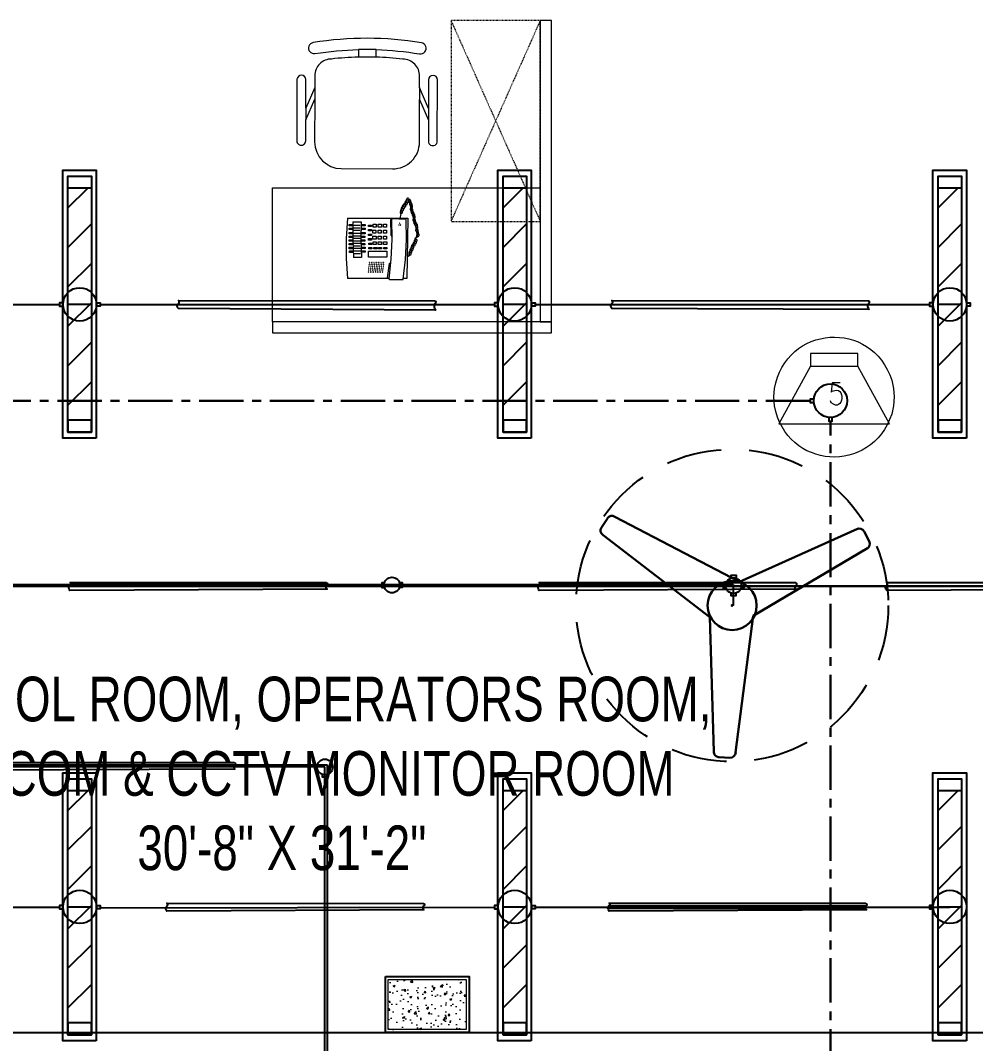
# Model space of a CAD drawing. Header units: inches. Extents: x 112 to 4169, y -2569 to 841.
# Drawn here: x 2044.2 to 2215.4, y -886.2 to -702.9 of the extents above; entities that cross this region are included whole.
import ezdxf

# ---------------------------------------------------------------- set-up
doc = ezdxf.new("R2010")
doc.units = ezdxf.units.IN
doc.header["$MEASUREMENT"] = 0
for name, pattern in [('Bathroom _ King & Twin$0$CENTER', [50.8, 31.75, -6.35, 6.35, -6.35]), ('DASHED', [0.75, 0.5, -0.25]), ('HIDDEN', [9.525, 6.35, -3.175])]:
    doc.linetypes.add(name, pattern=pattern)
for name, color, linetype in [('Cables', 7, 'Continuous'), ('Layer 1', 7, 'Continuous'), ('PVC Conduit and Circular Boxes', 7, 'Continuous')]:
    doc.layers.add(name, color=color, linetype=linetype)
for name, color, linetype, lineweight in [('COLUMN', 1, 'Continuous', 25), ('E-CF-Ceiling-Fan', 42, 'Continuous', 30), ('HACTH', 8, 'Continuous', 9), ('ID-FURN', 7, 'Continuous', 15), ('Plaster Line', 254, 'Continuous', 15), ('Text', 252, 'Continuous', 15)]:
    doc.layers.add(name, color=color, linetype=linetype, lineweight=lineweight)
doc.styles.add('Swiss721', font='swisscl.ttf')

# ---------------------------------------------------------------- blocks, each defined once
blk = doc.blocks.new('C10X15')
at = {"layer": 'HACTH'}
h = blk.add_hatch(dxfattribs=at)
h.set_pattern_fill('AR-CONC', color=256, scale=0.5, style=0)
h.set_pattern_definition([(50, (0, 0), (3.58630091, -0.31376067), [0.375, -4.125]), (355, (0, 0), (-0.69375667, 3.76096067), [0.3, -3.3]), (100.4514, (0.299, -0.026), (2.89254691, 3.44719771), [0.31870095, -3.50571056]), (46.1842, (0, 1), (5.33620524, -0.82759507), [0.5625, -6.1875]), (96.6356, (0.4447, 0.931), (4.67331353, 4.87058935), [0.47805144, -5.258565]), (351.1842, (0, 1), (4.67330973, 4.870593), [0.45, -4.95]), (21, (0.5, 0.75), (2.98453526, -2.01309445), [0.375, -4.125]), (326, (0.5, 0.75), (1.21657666, 3.62575023), [0.3, -3.3]), (71.4514, (0.7487, 0.5822), (4.20111314, 1.61265248), [0.31870095, -3.50571056]), (37.5, (0, 0), (0.060799277, 1.66446927), [0, -3.26, 0, -3.35, 0, -3.3125]), (7.5, (0, 0), (1.315347687, 1.97205856), [0, -1.91, 0, -3.185, 0, -1.2625]), (327.5, (-1.115, 0), (2.66911218, -0.112774359), [0, -1.25, 0, -3.9, 0, -5.175]), (317.5, (-1.615, 0), (2.915930847, 0.50052491), [0, -1.625, 0, -2.59, 0, -3.675])])
h.paths.add_polyline_path([(88231.5, -6817.5), (88231.5, -6808.5), (88217.5, -6808.5), (88217.5, -6817.5)])
at = {"layer": 'COLUMN'}
blk.add_lwpolyline([(88217, -6808), (88232, -6808), (88232, -6818), (88217, -6818)], close=True, dxfattribs=at)
at = {"layer": 'Plaster Line'}
blk.add_lwpolyline([(88217.5, -6808.5), (88231.5, -6808.5), (88231.5, -6817.5), (88217.5, -6817.5)], close=True, dxfattribs=at)
blk = doc.blocks.new('chair_12')
at = {"layer": 'ID-FURN', "color": 8}
for p, q in [((39.8, -84.5), (-40.2, -84.2)), ((39.9, -50.7), (-40.1, -50.4)), ((-235.6, -219.8), (-235.8, -272.6)), ((234.4, -221.1), (234.2, -274)), ((-275.9, -312.8), (-276, -365.7)), ((274.1, -314.4), (274, -367.2))]:
    blk.add_line(p, q, dxfattribs=at)
blk.add_lwpolyline([(-235.8, -272.6), (-236.3, -463.6, 0.411076), (-116.6, -583.9), (113.4, -584.6, 0.419442), (233.7, -464.9), (234.2, -274), (274, -367.2), (273.7, -460.5, 1.013898), (313.7, -460.6), (314.5, -185.6, 0.968623), (274.5, -185.5), (274.1, -314.4), (234.4, -221.1), (234.5, -168.9, 0.414335), (159.7, -93.7, 0.02236), (39.8, -84.5), (39.9, -50.7, -0.033856), (234.3, -69.8, 1.009644), (242.6, -20.5, 0.081725), (-242.7, -19.2, 1.009644), (-234.7, -68.5, -0.033856), (-40.1, -50.4), (-40.2, -84.2, 0.02236), (-160.2, -92.8, 0.416163), (-235.5, -167.6), (-235.6, -219.8), (-275.9, -312.8), (-275.5, -183.9, 0.92691), (-315.5, -183.8), (-316.3, -458.8, 1.016772), (-276.3, -458.9), (-276, -365.7)], format="xyb", close=True, dxfattribs=at)
blk = doc.blocks.new('ws 1200x1350')
at = {"layer": 'ID-FURN', "color": 8, "linetype": 'HIDDEN', "ltscale": 0.05}
for p, q in [((-7943.2, 23138.8), (-7543.2, 22238.8)), ((-7543.2, 23138.8), (-7943.2, 22238.8))]:
    blk.add_line(p, q, dxfattribs=at)
blk.add_lwpolyline([(-7943.2, 22238.8), (-7543.2, 22238.8), (-7543.2, 23138.8), (-7943.2, 23138.8)], close=True, dxfattribs=at)
at = {"layer": 'ID-FURN', "color": 8, "ltscale": 0.05}
for points in [[(-7543.2, 23138.8), (-7543.2, 21789.1), (-7493.2, 21789.1), (-7493.2, 23138.8)], [(-7543.2, 22389.1), (-7543.2, 21789.1), (-8743.2, 21789.1), (-8743.2, 22389.1)], [(-8743.2, 21789.1), (-8743.2, 21739.1), (-7493.2, 21739.1), (-7493.2, 21789.1)]]:
    blk.add_lwpolyline(points, close=True, dxfattribs=at)
at = {"layer": 'ID-FURN', "ltscale": 0.05}
blk.add_blockref('chair_12', (-8318.4, 23058.9), dxfattribs=at)
blk = doc.blocks.new('TELEPHONE')
at = {"layer": 'Layer 1', "lineweight": 9}
for points in [[(10.02, 12.9), (9.9, 12.9), (9.78, 12.84), (9.72, 12.78), (9.66, 12.72), (9.66, 12.66), (9.6, 12.6), (9.6, 12.36), (9.66, 12.24), (9.66, 12.18), (9.72, 12.12)], [(10.26, 13.32), (10.14, 13.32), (10.08, 13.26), (10.02, 13.26), (9.96, 13.2), (9.9, 13.14), (9.84, 13.08), (9.78, 12.96), (9.78, 12.84), (9.84, 12.72), (9.84, 12.66), (9.9, 12.6), (9.96, 12.54)], [(10.2, 12.78), (10.14, 12.84), (10.14, 12.9), (10.02, 12.9)], [(10.5, 13.62), (10.32, 13.62), (10.26, 13.56), (10.2, 13.5), (10.08, 13.38), (10.08, 13.02), (10.14, 12.9), (10.2, 12.84)], [(10.44, 13.08), (10.44, 13.14), (10.38, 13.2), (10.32, 13.26), (10.26, 13.26), (10.2, 13.32), (10.14, 13.32)], [(10.2, 12.84), (10.38, 12.84), (10.44, 12.9), (10.44, 12.96)], [(10.74, 14.04), (10.68, 14.04), (10.56, 13.98), (10.5, 13.98), (10.32, 13.8), (10.32, 13.5), (10.38, 13.38), (10.38, 13.32), (10.44, 13.26)], [(10.44, 13.26), (10.68, 13.26), (10.68, 13.38), (10.74, 13.38)], [(10.44, 12.96), (10.44, 13.08)], [(10.92, 14.4), (10.74, 14.4), (10.62, 14.34), (10.62, 14.28), (10.56, 14.22), (10.5, 14.1), (10.5, 13.86), (10.56, 13.8), (10.62, 13.74), (10.68, 13.68)], [(10.68, 13.5), (10.68, 13.56), (10.62, 13.62), (10.5, 13.62)], [(10.92, 13.92), (10.86, 13.98), (10.8, 14.04), (10.68, 14.04)], [(10.68, 13.68), (10.74, 13.68), (10.74, 13.62), (10.8, 13.62), (10.8, 13.68), (10.86, 13.68), (10.92, 13.74), (10.92, 13.8)], [(10.74, 13.38), (10.74, 13.44), (10.68, 13.5)], [(10.8, 14.1), (10.8, 14.04), (10.98, 14.04), (10.98, 14.1), (11.04, 14.1), (11.04, 14.34)], [(11.1, 13.5), (11.16, 13.5), (11.28, 13.62), (11.28, 13.68), (11.34, 13.68), (11.34, 13.98), (11.28, 13.98), (11.28, 14.04), (11.22, 14.1), (11.16, 14.1), (11.1, 14.16), (10.92, 14.16), (10.86, 14.1), (10.8, 14.1)], [(10.92, 13.8), (10.92, 13.92)], [(11.1, 13.8), (11.04, 13.8), (11.04, 13.74), (10.98, 13.68), (10.98, 13.62), (11.04, 13.56)], [(11.04, 13.56), (11.04, 13.5), (11.1, 13.5)], [(11.16, 13.2), (11.28, 13.2), (11.34, 13.26), (11.46, 13.38), (11.46, 13.56), (11.4, 13.62), (11.4, 13.68), (11.34, 13.74), (11.28, 13.74), (11.28, 13.8), (11.1, 13.8)], [(11.22, 13.5), (11.16, 13.5), (11.1, 13.44)], [(11.1, 13.44), (11.1, 13.26)], [(11.1, 13.26), (11.1, 13.2), (11.16, 13.2)], [(11.22, 12.96), (11.22, 12.9), (11.4, 12.9), (11.46, 12.96), (11.52, 13.02), (11.52, 13.08), (11.58, 13.14), (11.58, 13.32), (11.52, 13.38), (11.52, 13.44), (11.46, 13.44), (11.4, 13.5), (11.16, 13.5)], [(11.34, 13.2), (11.28, 13.2), (11.28, 13.14), (11.22, 13.14), (11.22, 12.96)], [(11.4, 12.84), (11.28, 12.84), (11.28, 12.78)], [(11.28, 12.24), (11.34, 12.24), (11.4, 12.3), (11.46, 12.3), (11.52, 12.36), (11.52, 12.42), (11.58, 12.48), (11.58, 12.66), (11.52, 12.72), (11.52, 12.78), (11.46, 12.84), (11.4, 12.84)], [(11.34, 12.6), (11.46, 12.6), (11.52, 12.66), (11.58, 12.72), (11.64, 12.78), (11.64, 13.02), (11.58, 13.08), (11.52, 13.14), (11.46, 13.2), (11.34, 13.2)], [(9.66, 12.06), (9.54, 12.06), (9.42, 11.94), (9.42, 11.7), (9.48, 11.7), (9.48, 11.64), (9.6, 11.64)], [(9.42, 10.68), (9.6, 11.64)], [(9.9, 12.48), (9.72, 12.48), (9.48, 12.24), (9.48, 11.88), (9.6, 11.76)], [(9.6, 11.76), (9.66, 11.7), (9.78, 11.7), (9.78, 11.76), (9.84, 11.76), (9.84, 11.82)], [(9.84, 12), (9.78, 12.06), (9.66, 12.06)], [(9.72, 12.12), (9.96, 12.12), (9.96, 12.18), (10.02, 12.24)], [(9.96, 12.36), (9.96, 12.48), (9.78, 12.48)], [(9.84, 11.82), (9.84, 12)], [(10.02, 12.24), (10.02, 12.3), (9.96, 12.36)], [(11.34, 12.6), (11.28, 12.54), (11.22, 12.48), (11.22, 12.3)], [(11.22, 12.3), (11.28, 12.3), (11.28, 12.24)], [(11.28, 12.78), (11.28, 12.66), (11.34, 12.6)], [(11.4, 11.94), (11.46, 11.94), (11.52, 12), (11.58, 12), (11.64, 12.06), (11.64, 12.12), (11.7, 12.18), (11.7, 12.42), (11.64, 12.42), (11.64, 12.48), (11.58, 12.54), (11.52, 12.54), (11.46, 12.6), (11.34, 12.6)], [(11.4, 12.24), (11.34, 12.18), (11.34, 12.06), (11.4, 12)], [(11.46, 11.64), (11.52, 11.64), (11.58, 11.7), (11.64, 11.7), (11.7, 11.76), (11.7, 11.82), (11.76, 11.88), (11.76, 12.06), (11.7, 12.12), (11.7, 12.18), (11.64, 12.24), (11.58, 12.24), (11.52, 12.3), (11.46, 12.3), (11.4, 12.24)], [(11.4, 12), (11.4, 11.94)], [(11.46, 11.94), (11.4, 11.88), (11.4, 11.7)], [(11.4, 11.7), (11.46, 11.7), (11.46, 11.64)], [(11.52, 12), (11.46, 11.94)], [(11.64, 11.28), (11.76, 11.28), (11.82, 11.34), (11.88, 11.4), (11.88, 11.46), (11.94, 11.52), (11.94, 11.7), (11.88, 11.76), (11.88, 11.82), (11.82, 11.82), (11.76, 11.88), (11.52, 11.88)], [(11.64, 11.58), (11.58, 11.52)], [(11.58, 11.52), (11.58, 11.34)], [(11.58, 11.34), (11.58, 11.28), (11.64, 11.28)], [(11.7, 11.7), (11.7, 11.64), (11.64, 11.64)], [(11.76, 10.98), (11.82, 10.98), (11.88, 11.04), (11.94, 11.04), (12, 11.1), (12, 11.16), (12.06, 11.22), (12.06, 11.4), (12, 11.46), (12, 11.52), (11.94, 11.52), (11.88, 11.58), (11.82, 11.58), (11.76, 11.64), (11.7, 11.64), (11.64, 11.58), (11.7, 11.58)], [(11.76, 11.28), (11.7, 11.22), (11.7, 11.04)], [(11.7, 11.04), (11.76, 10.98)], [(11.82, 11.34), (11.82, 11.28), (11.76, 11.28)], [(11.82, 10.68), (11.94, 10.68), (12.06, 10.8), (12.12, 10.86), (12.12, 11.1), (12.06, 11.16), (12, 11.22), (12, 11.28), (11.88, 11.28), (11.82, 11.34)], [(0, 10.8), (-0.24, 7.2), (-0.24, 3.6), (0, 0)], [(0, 10.8), (10.8, 10.8)], [(0.84, 9.42), (0.3, 9.42), (0.3, 9.66), (0.84, 9.66)], [(0.84, 9.66), (0.84, 9.42)], [(0.96, 10.14), (2.46, 10.14)], [(0.96, 10.14), (0.96, 6.96), (1.08, 3.78)], [(2.28, 9.48), (1.08, 9.48)], [(2.46, 10.14), (2.4, 6.96), (2.52, 3.78)], [(3.12, 9.42), (2.58, 9.42), (2.58, 9.66), (3.12, 9.66)], [(3.12, 9.66), (3.12, 9.42)], [(4.26, 9.3), (3.72, 9.3), (3.72, 9.54), (4.26, 9.54)], [(4.26, 9.54), (4.26, 9.3)], [(4.56, 9.72), (5.1, 9.72)], [(4.56, 9.18), (4.56, 9.72)], [(5.1, 9.18), (4.56, 9.18)], [(5.1, 9.72), (5.1, 9.18)], [(6.06, 9.18), (5.46, 9.18), (5.46, 9.72), (6.06, 9.72)], [(6.06, 9.72), (6.06, 9.18)], [(6.96, 9.18), (6.42, 9.18), (6.42, 9.72), (6.96, 9.72)], [(6.96, 9.72), (6.96, 9.18)], [(7.44, -0.06), (7.8, 3.48), (7.98, 7.02), (7.92, 10.62)], [(7.68, 10.5), (7.92, 10.68)], [(7.68, 10.5), (7.74, 7.8), (7.98, 7.5)], [(7.98, 10.68), (7.92, 10.68), (7.92, 10.62)], [(10.44, 10.56), (7.98, 10.68)], [(9.24, 9.6), (9.18, 9.6), (9.18, 9.54), (9.24, 9.54), (9.24, 9.6)], [(9.18, 9.6), (9.18, 9.6)], [(9.3, 9.9), (9.36, 9.84), (9.36, 9.9), (9.3, 9.9)], [(9.54, 9.6), (9.48, 9.6), (9.48, 9.54), (9.54, 9.54), (9.54, 9.6)], [(9.48, 9.6), (9.48, 9.6)], [(9.96, -0.12), (10.38, 3.42), (10.56, 6.96), (10.5, 10.5)], [(10.5, 10.5), (10.5, 10.56), (10.44, 10.56)], [(10.8, 10.8), (10.62, 0)], [(11.76, 10.62), (11.7, 10.56), (11.7, 10.38)], [(11.7, 10.38), (11.76, 10.38), (11.76, 10.32)], [(11.88, 10.92), (11.76, 10.92), (11.76, 10.86)], [(11.76, 10.32), (11.82, 10.32), (11.88, 10.38), (11.94, 10.38), (12, 10.44), (12, 10.5), (12.06, 10.56), (12.06, 10.74), (12, 10.8), (12, 10.86), (11.94, 10.92), (11.88, 10.92)], [(11.76, 10.86), (11.76, 10.74)], [(11.76, 10.74), (11.82, 10.68)], [(11.82, 10.68), (11.76, 10.62)], [(11.88, 10.08), (11.88, 10.02), (11.94, 10.02), (12, 10.08), (12.06, 10.08), (12.12, 10.14), (12.12, 10.2), (12.18, 10.26), (12.18, 10.5), (12.12, 10.5), (12.12, 10.56), (12.06, 10.62), (12, 10.62), (11.94, 10.68), (11.82, 10.68)], [(11.94, 10.38), (11.88, 10.38), (11.88, 10.32), (11.82, 10.26), (11.82, 10.14), (11.88, 10.08)], [(11.94, 10.02), (11.88, 9.96), (11.88, 9.84), (11.94, 9.78), (11.94, 9.72)], [(11.94, 9.72), (12, 9.72), (12.06, 9.78), (12.12, 9.78), (12.18, 9.84), (12.18, 9.9), (12.24, 9.96), (12.24, 10.2), (12.18, 10.2), (12.18, 10.26), (12.12, 10.32), (12.06, 10.32), (12, 10.38), (11.94, 10.38)], [(12, 10.08), (11.94, 10.02)], [(12.12, 9.42), (12.18, 9.42), (12.24, 9.48), (12.3, 9.48), (12.36, 9.54), (12.42, 9.6), (12.42, 9.84), (12.36, 9.9), (12.36, 9.96), (12.3, 9.96), (12.24, 10.02), (12.18, 10.02), (12.12, 10.08), (12.06, 10.08), (12, 10.02)], [(12.12, 9.72), (12.06, 9.66), (12.06, 9.48)], [(12.06, 9.48), (12.12, 9.48), (12.12, 9.42)], [(12.18, 9.78), (12.12, 9.72)], [(12.3, 9.48), (12.3, 9.42), (12.24, 9.42), (12.24, 9.36), (12.18, 9.3), (12.18, 9.24), (12.24, 9.18)], [(12.36, 8.82), (12.42, 8.82), (12.42, 8.88), (12.48, 8.88), (12.6, 9), (12.6, 9.24), (12.54, 9.3), (12.54, 9.36), (12.48, 9.42), (12.42, 9.42), (12.36, 9.48), (12.3, 9.48)], [(0.84, 8.76), (0.3, 8.76), (0.3, 9), (0.84, 9)], [(0.84, 8.04), (0.3, 8.04), (0.3, 8.28), (0.84, 8.28)], [(0.84, 7.38), (0.3, 7.38), (0.3, 7.62), (0.84, 7.62)], [(0.84, 9), (0.84, 8.76)], [(0.84, 8.28), (0.84, 8.04)], [(0.84, 7.62), (0.84, 7.38)], [(2.28, 9), (1.08, 9)], [(2.28, 8.58), (1.08, 8.58)], [(2.28, 8.1), (1.08, 8.1)], [(2.28, 7.62), (1.08, 7.62)], [(3.06, 7.38), (2.52, 7.38), (2.52, 7.62), (3.06, 7.62)], [(3.12, 8.76), (2.58, 8.76), (2.58, 9), (3.12, 9)], [(3.12, 8.04), (2.58, 8.04), (2.58, 8.28), (3.12, 8.28)], [(3.06, 7.62), (3.06, 7.38)], [(3.12, 9), (3.12, 8.76)], [(3.12, 8.28), (3.12, 8.04)], [(4.26, 8.52), (3.72, 8.52), (3.72, 8.76), (4.26, 8.76)], [(4.26, 7.74), (3.72, 7.74), (3.72, 7.98), (4.26, 7.98)], [(4.26, 8.76), (4.26, 8.52)], [(4.26, 7.98), (4.26, 7.74)], [(4.5, 8.64), (5.04, 8.64)], [(4.5, 8.16), (4.5, 8.64)], [(5.04, 8.16), (4.5, 8.16)], [(4.5, 7.62), (5.1, 7.62)], [(4.5, 7.08), (4.5, 7.62)], [(5.04, 8.64), (5.04, 8.16)], [(5.1, 7.62), (5.1, 7.08)], [(6, 8.16), (5.46, 8.16), (5.46, 8.64), (6, 8.64)], [(6, 7.08), (5.46, 7.08), (5.46, 7.62), (6, 7.62)], [(6, 8.64), (6, 8.16)], [(6, 7.62), (6, 7.08)], [(6.96, 8.16), (6.42, 8.16), (6.42, 8.64), (6.96, 8.64)], [(6.96, 7.08), (6.42, 7.08), (6.42, 7.62), (6.96, 7.62)], [(6.96, 8.64), (6.96, 8.16)], [(6.96, 7.62), (6.96, 7.08)], [(12.36, 7.44), (12.3, 7.44), (12.12, 7.26), (12.12, 7.2), (12.06, 7.14), (12.06, 6.9), (12.12, 6.84), (12.18, 6.78), (12.24, 6.72)], [(12.3, 8.82), (12.24, 8.76), (12.24, 8.7), (12.18, 8.64), (12.18, 8.58), (12.24, 8.52)], [(12.36, 9.06), (12.3, 9.06), (12.24, 9)], [(12.24, 9), (12.24, 8.94), (12.3, 8.88), (12.3, 8.82), (12.36, 8.82)], [(12.24, 8.52), (12.24, 8.46), (12.3, 8.46)], [(12.3, 8.46), (12.36, 8.46), (12.42, 8.52), (12.48, 8.58), (12.54, 8.64), (12.54, 8.94), (12.42, 9.06), (12.36, 9.06)], [(12.42, 8.52), (12.36, 8.46)], [(12.36, 8.46), (12.36, 8.22)], [(12.36, 8.22), (12.36, 8.16), (12.42, 8.16)], [(12.48, 7.86), (12.42, 7.86), (12.36, 7.8)], [(12.36, 7.8), (12.36, 7.5), (12.42, 7.5)], [(12.42, 7.5), (12.6, 7.5), (12.72, 7.62), (12.78, 7.62), (12.78, 7.68), (12.84, 7.74), (12.84, 7.92), (12.78, 7.98), (12.78, 8.04), (12.72, 8.1), (12.66, 8.16), (12.6, 8.16), (12.48, 8.22)], [(12.48, 8.22), (12.42, 8.22), (12.42, 8.16)], [(12.42, 8.16), (12.42, 7.92)], [(12.42, 7.92), (12.42, 7.86), (12.48, 7.86)], [(0.84, 6.72), (0.3, 6.72), (0.3, 6.96), (0.84, 6.96)], [(0.84, 6.06), (0.3, 6.06), (0.3, 6.3), (0.84, 6.3)], [(0.84, 5.34), (0.3, 5.34), (0.3, 5.64), (0.84, 5.64)], [(0.84, 6.96), (0.84, 6.72)], [(0.84, 6.3), (0.84, 6.06)], [(0.84, 5.64), (0.84, 5.34)], [(2.28, 7.2), (1.08, 7.2)], [(2.28, 6.72), (1.08, 6.72)], [(2.28, 6.3), (1.08, 6.3)], [(2.28, 5.82), (1.08, 5.82)], [(3.06, 6.72), (2.52, 6.72), (2.52, 6.96), (3.06, 6.96)], [(3.06, 6.06), (2.52, 6.06), (2.52, 6.3), (3.06, 6.3)], [(3.12, 5.4), (2.58, 5.4), (2.58, 5.64), (3.12, 5.64)], [(3.06, 6.96), (3.06, 6.72)], [(3.06, 6.3), (3.06, 6.06)], [(3.12, 5.64), (3.12, 5.4)], [(4.26, 6.9), (3.72, 6.9), (3.72, 7.2), (4.26, 7.2)], [(4.32, 6.12), (3.78, 6.12), (3.78, 6.36), (4.32, 6.36)], [(4.32, 5.34), (3.78, 5.34), (3.78, 5.58), (4.32, 5.58)], [(4.26, 7.2), (4.26, 6.9)], [(4.32, 6.36), (4.32, 6.12)], [(4.32, 5.58), (4.32, 5.34)], [(5.1, 7.08), (4.5, 7.08)], [(4.56, 6.6), (5.1, 6.6)], [(4.56, 6.12), (4.56, 6.6)], [(5.1, 6.12), (4.56, 6.12)], [(4.68, 5.58), (5.28, 5.58)], [(4.68, 5.34), (4.68, 5.58)], [(5.1, 6.6), (5.1, 6.12)], [(5.28, 5.58), (5.28, 5.34)], [(6.06, 6.12), (5.46, 6.12), (5.46, 6.6), (6.06, 6.6)], [(6.06, 5.34), (5.52, 5.34), (5.52, 5.58), (6.06, 5.58)], [(6.06, 6.6), (6.06, 6.12)], [(6.06, 5.58), (6.06, 5.34)], [(7.02, 6.12), (6.42, 6.12), (6.42, 6.6), (7.02, 6.6)], [(7.02, 5.34), (6.48, 5.34), (6.48, 5.58), (7.02, 5.58)], [(7.02, 6.6), (7.02, 6.12)], [(7.02, 5.58), (7.02, 5.34)], [(11.76, 5.82), (11.64, 5.82), (11.52, 5.76), (11.46, 5.76), (11.4, 5.7), (11.4, 5.58), (11.34, 5.52), (11.34, 5.28), (11.4, 5.22), (11.46, 5.16), (11.46, 5.1)], [(11.94, 6.24), (11.76, 6.24), (11.7, 6.18), (11.46, 5.94), (11.46, 5.76), (11.52, 5.7), (11.52, 5.64), (11.58, 5.52), (11.64, 5.52)], [(11.64, 5.52), (11.64, 5.46), (11.82, 5.46), (11.82, 5.52), (11.88, 5.52), (11.88, 5.7)], [(12.18, 6.66), (12.06, 6.66), (12, 6.6), (11.94, 6.6), (11.88, 6.54), (11.82, 6.48), (11.76, 6.42), (11.76, 6.36), (11.7, 6.24), (11.7, 6.18), (11.76, 6.12), (11.76, 6), (11.88, 5.88)], [(11.88, 5.7), (11.88, 5.76), (11.82, 5.76), (11.82, 5.82), (11.7, 5.82)], [(12.36, 7.08), (12.3, 7.02), (12.12, 7.02), (12.06, 6.96), (12, 6.9), (11.94, 6.84), (11.94, 6.48), (12, 6.42), (12, 6.36), (12.06, 6.3)], [(12.12, 6.12), (12.12, 6.18), (12.06, 6.18), (12.06, 6.24), (11.94, 6.24)], [(12.06, 6.3), (12.12, 6.3), (12.18, 6.24), (12.24, 6.3), (12.3, 6.3), (12.3, 6.36), (12.36, 6.42), (12.36, 6.48), (12.3, 6.54)], [(12.3, 6.54), (12.3, 6.6), (12.24, 6.6), (12.24, 6.66), (12.12, 6.66)], [(12.48, 6.96), (12.42, 6.96), (12.42, 7.02), (12.36, 7.02), (12.36, 7.08), (12.3, 7.08), (12.24, 7.02)], [(12.24, 6.72), (12.24, 6.66), (12.36, 6.66), (12.36, 6.72), (12.42, 6.72), (12.48, 6.78), (12.48, 6.84)], [(12.48, 6.84), (12.48, 6.96)], [(0.9, 4.68), (0.36, 4.68), (0.36, 4.98), (0.9, 4.98)], [(0.9, 4.98), (0.9, 4.68)], [(2.34, 5.4), (1.08, 5.4)], [(2.52, 3.78), (1.08, 3.78)], [(2.34, 4.92), (1.14, 4.92)], [(2.34, 4.44), (1.14, 4.44)], [(3.12, 4.74), (2.58, 4.74), (2.58, 4.98), (3.12, 4.98)], [(3.12, 4.98), (3.12, 4.74)], [(3.72, 4.92), (7.02, 4.92)], [(3.72, 3.84), (3.72, 4.92)], [(7.02, 3.84), (3.72, 3.84)], [(5.28, 5.34), (4.68, 5.34)], [(7.02, 4.92), (7.02, 3.84)], [(11.1, 4.14), (10.68, 3.84)], [(11.46, 5.04), (11.34, 5.04), (11.28, 4.98), (11.22, 4.98), (10.98, 4.74), (10.98, 4.56), (11.04, 4.5), (11.04, 4.38), (11.16, 4.26)], [(11.22, 4.62), (11.1, 4.62), (10.98, 4.5), (10.98, 4.26), (11.04, 4.2), (11.1, 4.2), (11.1, 4.14)], [(11.58, 5.46), (11.52, 5.46), (11.4, 5.4), (11.34, 5.4), (11.28, 5.34), (11.22, 5.28), (11.16, 5.22), (11.16, 4.8), (11.28, 4.68)], [(11.16, 4.26), (11.34, 4.26), (11.34, 4.32), (11.4, 4.32), (11.4, 4.5)], [(11.4, 4.5), (11.4, 4.56), (11.34, 4.56), (11.34, 4.62), (11.22, 4.62)], [(11.28, 4.68), (11.52, 4.68), (11.52, 4.8)], [(11.52, 4.92), (11.52, 4.98), (11.46, 4.98), (11.46, 5.04), (11.34, 5.04)], [(11.46, 5.1), (11.52, 5.1), (11.52, 5.04), (11.64, 5.04), (11.64, 5.1), (11.7, 5.1), (11.7, 5.16), (11.76, 5.16), (11.76, 5.22)], [(11.76, 5.34), (11.7, 5.34), (11.7, 5.4), (11.64, 5.4), (11.64, 5.46), (11.52, 5.46)], [(11.52, 4.8), (11.52, 4.92)], [(11.76, 5.22), (11.76, 5.34)], [(3.72, 1.8), (3.78, 1.8), (3.78, 1.86), (3.72, 1.86), (3.72, 1.8)], [(3.78, 2.16), (3.84, 2.16), (3.84, 2.22), (3.78, 2.22), (3.78, 2.16)], [(3.84, 2.82), (3.9, 2.82), (3.9, 2.88), (3.84, 2.88), (3.84, 2.82)], [(4.08, 1.8), (4.14, 1.8), (4.14, 1.86), (4.08, 1.86), (4.08, 1.8)], [(4.14, 2.16), (4.2, 2.16), (4.2, 2.22), (4.14, 2.22), (4.14, 2.16)], [(4.2, 2.82), (4.26, 2.82), (4.26, 2.88), (4.2, 2.88), (4.2, 2.82)], [(4.38, 1.8), (4.44, 1.8), (4.44, 1.86), (4.38, 1.86), (4.38, 1.8)], [(4.44, 2.16), (4.5, 2.16), (4.5, 2.22), (4.44, 2.22), (4.44, 2.16)], [(4.5, 2.82), (4.56, 2.82), (4.56, 2.88), (4.5, 2.88), (4.5, 2.82)], [(4.74, 2.16), (4.8, 2.16), (4.8, 2.22), (4.74, 2.22), (4.74, 2.16)], [(4.74, 1.8), (4.8, 1.8), (4.8, 1.86), (4.74, 1.86), (4.74, 1.8)], [(4.8, 2.52), (4.86, 2.52), (4.86, 2.58), (4.8, 2.58), (4.8, 2.52)], [(4.86, 2.82), (4.92, 2.82), (4.92, 2.88), (4.86, 2.88), (4.86, 2.82)], [(5.04, 1.8), (5.1, 1.8), (5.1, 1.86), (5.04, 1.86), (5.04, 1.8)], [(5.1, 2.52), (5.16, 2.52), (5.16, 2.58), (5.1, 2.52)], [(5.1, 2.16), (5.16, 2.16), (5.16, 2.22), (5.1, 2.22), (5.1, 2.16)], [(5.16, 2.82), (5.22, 2.82), (5.22, 2.88), (5.16, 2.88), (5.16, 2.82)], [(5.34, 1.8), (5.4, 1.8), (5.4, 1.86), (5.34, 1.86), (5.34, 1.8)], [(5.4, 2.16), (5.46, 2.16), (5.46, 2.22), (5.4, 2.22), (5.4, 2.16)], [(5.46, 2.82), (5.52, 2.82), (5.52, 2.88), (5.46, 2.88), (5.46, 2.82)], [(5.64, 1.8), (5.7, 1.8), (5.7, 1.86), (5.64, 1.86), (5.64, 1.8)], [(5.7, 2.16), (5.76, 2.16), (5.76, 2.22), (5.7, 2.22), (5.7, 2.16)], [(5.76, 2.82), (5.82, 2.82), (5.82, 2.88), (5.76, 2.88), (5.76, 2.82)], [(5.76, 2.52), (5.82, 2.52), (5.76, 2.58), (5.76, 2.52)], [(6, 2.16), (6.06, 2.16), (6.06, 2.22), (6, 2.22), (6, 2.16)], [(6, 1.8), (6.06, 1.8), (6.06, 1.86), (6, 1.86), (6, 1.8)], [(6.06, 2.52), (6.12, 2.52), (6.12, 2.58), (6.06, 2.58), (6.06, 2.52)], [(6.12, 2.82), (6.18, 2.82), (6.18, 2.88), (6.12, 2.88), (6.12, 2.82)], [(6.3, 1.8), (6.36, 1.8), (6.36, 1.86), (6.3, 1.86), (6.3, 1.8)], [(6.36, 2.16), (6.42, 2.16), (6.42, 2.22), (6.36, 2.22), (6.36, 2.16)], [(6.42, 2.82), (6.48, 2.82), (6.48, 2.88), (6.42, 2.88), (6.42, 2.82)], [(7.14, 0.12), (7.5, 2.7)], [(7.5, 2.7), (7.74, 2.88)], [(7.32, 0), (0, 0)], [(3.72, 1.2), (3.66, 1.2), (3.66, 1.14), (3.72, 1.14), (3.72, 1.2)], [(3.66, 1.2), (3.66, 1.2)], [(3.72, 1.5), (3.78, 1.5), (3.72, 1.56), (3.72, 1.5)], [(4.08, 1.2), (4.02, 1.2), (4.02, 1.14), (4.08, 1.14), (4.08, 1.2)], [(4.02, 1.2), (4.02, 1.2)], [(4.38, 1.2), (4.32, 1.2), (4.32, 1.14), (4.38, 1.14), (4.38, 1.2)], [(4.32, 1.2), (4.32, 1.2)], [(4.38, 1.5), (4.44, 1.5), (4.38, 1.56), (4.38, 1.5)], [(4.68, 1.2), (4.62, 1.2), (4.62, 1.14), (4.68, 1.14), (4.68, 1.2)], [(4.62, 1.2), (4.62, 1.2)], [(4.68, 1.5), (4.74, 1.5), (4.74, 1.56), (4.68, 1.56), (4.68, 1.5)], [(4.92, 1.2), (4.98, 1.2), (4.98, 1.14), (5.04, 1.2), (4.92, 1.2)], [(5.34, 1.2), (5.28, 1.2), (5.28, 1.14), (5.34, 1.14), (5.34, 1.2)], [(5.28, 1.2), (5.28, 1.2)], [(5.64, 1.2), (5.58, 1.2), (5.58, 1.14), (5.64, 1.14), (5.64, 1.2)], [(5.58, 1.2), (5.58, 1.2)], [(5.64, 1.5), (5.7, 1.5), (5.64, 1.56), (5.64, 1.5)], [(5.94, 1.2), (5.88, 1.2), (5.88, 1.14), (5.94, 1.14), (5.94, 1.2)], [(5.88, 1.2), (5.88, 1.2)], [(5.94, 1.5), (6, 1.5), (6, 1.56), (5.94, 1.56), (5.94, 1.5)], [(6.3, 1.2), (6.24, 1.2), (6.24, 1.14), (6.3, 1.14), (6.3, 1.2)], [(6.24, 1.2), (6.24, 1.2)], [(7.44, -0.12), (7.14, 0.12)], [(10.62, 0), (10.02, 0)], [(7.44, -0.06), (7.44, -0.12), (7.5, -0.18)], [(7.5, -0.18), (9.96, -0.18), (9.96, -0.12)]]:
    blk.add_lwpolyline(points, dxfattribs=at)
for points, knots in [([(9.96, 12.54), (9.96, 12.54), (10.02, 12.54), (10.02, 12.54), (10.18, 12.52), (10.22, 12.56), (10.2, 12.72), (10.2, 12.72), (10.2, 12.78), (10.2, 12.78)], [0, 0, 0, 0, 1, 1, 1, 2, 2, 2, 3, 3, 3, 3]), ([(12.24, 9.18), (12.24, 9.18), (12.24, 9.12), (12.24, 9.12), (12.24, 9.12), (12.36, 9.12), (12.36, 9.12), (12.5, 9.29), (12.56, 9.22), (12.54, 9.42), (12.54, 9.42), (12.54, 9.6), (12.54, 9.6), (12.54, 9.6), (12.48, 9.66), (12.48, 9.66), (12.48, 9.66), (12.42, 9.72), (12.42, 9.72), (12.42, 9.72), (12.3, 9.72), (12.3, 9.72), (12.3, 9.72), (12.24, 9.78), (12.24, 9.78), (12.24, 9.78), (12.18, 9.78), (12.18, 9.78), (12.18, 9.78), (12.12, 9.72), (12.12, 9.72)], [0, 0, 0, 0, 1, 1, 1, 2, 2, 2, 3, 3, 3, 4, 4, 4, 5, 5, 5, 6, 6, 6, 7, 7, 7, 8, 8, 8, 9, 9, 9, 10, 10, 10, 10]), ([(12.42, 8.16), (12.42, 8.16), (12.48, 8.16), (12.48, 8.16), (12.75, 8.43), (12.64, 8.25), (12.66, 8.64), (12.66, 8.64), (12.66, 8.7), (12.66, 8.7), (12.66, 8.7), (12.6, 8.7), (12.6, 8.7), (12.6, 8.7), (12.54, 8.76), (12.54, 8.76), (12.54, 8.76), (12.48, 8.82), (12.48, 8.82), (12.48, 8.82), (12.3, 8.82), (12.3, 8.82)], [0, 0, 0, 0, 1, 1, 1, 2, 2, 2, 3, 3, 3, 4, 4, 4, 5, 5, 5, 6, 6, 6, 7, 7, 7, 7]), ([(12.36, 7.44), (12.36, 7.44), (12.42, 7.44), (12.42, 7.44), (12.6, 7.63), (12.52, 7.49), (12.54, 7.8), (12.54, 7.8), (12.48, 7.86), (12.48, 7.86)], [0, 0, 0, 0, 1, 1, 1, 2, 2, 2, 3, 3, 3, 3]), ([(12.48, 7.86), (12.48, 7.86), (12.54, 7.86), (12.54, 7.86), (12.81, 8.13), (12.7, 7.96), (12.72, 8.34), (12.72, 8.34), (12.72, 8.4), (12.72, 8.4), (12.72, 8.4), (12.66, 8.4), (12.66, 8.4), (12.66, 8.4), (12.6, 8.46), (12.6, 8.46), (12.6, 8.46), (12.54, 8.46), (12.54, 8.46), (12.54, 8.46), (12.48, 8.52), (12.48, 8.52), (12.48, 8.52), (12.42, 8.52), (12.42, 8.52)], [0, 0, 0, 0, 1, 1, 1, 2, 2, 2, 3, 3, 3, 4, 4, 4, 5, 5, 5, 6, 6, 6, 7, 7, 7, 8, 8, 8, 8]), ([(11.88, 5.88), (11.88, 5.88), (11.94, 5.88), (11.94, 5.88), (12.1, 5.86), (12.14, 5.9), (12.12, 6.06), (12.12, 6.06), (12.12, 6.12), (12.12, 6.12)], [0, 0, 0, 0, 1, 1, 1, 2, 2, 2, 3, 3, 3, 3]), ([(3.84, 2.52), (3.84, 2.52), (3.9, 2.52), (3.9, 2.52), (3.9, 2.52), (3.84, 2.52), (3.84, 2.52), (3.84, 2.52), (3.84, 2.58), (3.84, 2.58), (3.84, 2.58), (3.84, 2.52), (3.84, 2.52)], [0, 0, 0, 0, 1, 1, 1, 2, 2, 2, 3, 3, 3, 4, 4, 4, 4]), ([(4.14, 2.52), (4.14, 2.52), (4.2, 2.52), (4.2, 2.52), (4.2, 2.52), (4.2, 2.58), (4.2, 2.58), (4.2, 2.58), (4.2, 2.52), (4.2, 2.52), (4.2, 2.52), (4.14, 2.52), (4.14, 2.52)], [0, 0, 0, 0, 1, 1, 1, 2, 2, 2, 3, 3, 3, 4, 4, 4, 4]), ([(4.5, 2.52), (4.5, 2.52), (4.56, 2.52), (4.56, 2.52), (4.56, 2.52), (4.5, 2.52), (4.5, 2.52), (4.5, 2.52), (4.5, 2.58), (4.5, 2.58), (4.5, 2.58), (4.5, 2.52), (4.5, 2.52)], [0, 0, 0, 0, 1, 1, 1, 2, 2, 2, 3, 3, 3, 4, 4, 4, 4]), ([(5.4, 2.52), (5.4, 2.52), (5.46, 2.52), (5.46, 2.52), (5.46, 2.52), (5.46, 2.58), (5.46, 2.58), (5.46, 2.58), (5.46, 2.52), (5.46, 2.52), (5.46, 2.52), (5.4, 2.52), (5.4, 2.52)], [0, 0, 0, 0, 1, 1, 1, 2, 2, 2, 3, 3, 3, 4, 4, 4, 4]), ([(6.36, 2.52), (6.36, 2.52), (6.42, 2.52), (6.42, 2.52), (6.42, 2.52), (6.42, 2.58), (6.42, 2.58), (6.42, 2.58), (6.42, 2.52), (6.42, 2.52), (6.42, 2.52), (6.36, 2.52), (6.36, 2.52)], [0, 0, 0, 0, 1, 1, 1, 2, 2, 2, 3, 3, 3, 4, 4, 4, 4]), ([(4.02, 1.5), (4.02, 1.5), (4.08, 1.5), (4.08, 1.5), (4.08, 1.5), (4.08, 1.56), (4.08, 1.56), (4.08, 1.56), (4.08, 1.5), (4.08, 1.5), (4.08, 1.5), (4.02, 1.5), (4.02, 1.5)], [0, 0, 0, 0, 1, 1, 1, 2, 2, 2, 3, 3, 3, 4, 4, 4, 4]), ([(4.98, 1.5), (4.98, 1.5), (5.04, 1.5), (5.04, 1.5), (5.04, 1.5), (5.04, 1.56), (5.04, 1.56), (5.04, 1.56), (5.04, 1.5), (5.04, 1.5), (5.04, 1.5), (4.98, 1.5), (4.98, 1.5)], [0, 0, 0, 0, 1, 1, 1, 2, 2, 2, 3, 3, 3, 4, 4, 4, 4]), ([(5.28, 1.5), (5.28, 1.5), (5.34, 1.5), (5.34, 1.5), (5.34, 1.5), (5.34, 1.56), (5.34, 1.56), (5.34, 1.56), (5.34, 1.5), (5.34, 1.5), (5.34, 1.5), (5.28, 1.5), (5.28, 1.5)], [0, 0, 0, 0, 1, 1, 1, 2, 2, 2, 3, 3, 3, 4, 4, 4, 4]), ([(6.24, 1.5), (6.24, 1.5), (6.3, 1.5), (6.3, 1.5), (6.3, 1.5), (6.3, 1.56), (6.3, 1.56), (6.3, 1.56), (6.3, 1.5), (6.3, 1.5), (6.3, 1.5), (6.24, 1.5), (6.24, 1.5)], [0, 0, 0, 0, 1, 1, 1, 2, 2, 2, 3, 3, 3, 4, 4, 4, 4])]:
    blk.add_open_spline(points, degree=3, knots=knots, dxfattribs=at)
blk = doc.blocks.new('CF')
for p, q in [((-23.84, 14.22), (-22.76, 15.89)), ((1.35, 4.29), (-21.39, 16.19)), ((1.35, 4.29), (22.9, 13.97)), ((24.1, 13.48), (25.01, 11.71)), ((-4.07, -2.11), (-23.55, 12.84)), ((3.87, -1.9), (24.71, 10.43)), ((-4.07, -2.11), (-3.33, -26.62)), ((3.87, -1.9), (0.65, -26.82)), ((-0.39, -27.76), (-2.38, -27.66))]:
    blk.add_line(p, q)
for radius in [4.48, 0.0888]:
    blk.add_circle((0, 0), radius)
for centre, radius, start, end in [((-21.93, 15.35), 0.996, 57.1351, 147.1351), ((-23.01, 13.68), 0.996, 147.1351, 237.1351), ((23.21, 13.03), 0.996, 27.1351, 117.1351), ((24.09, 11.25), 1.03, 299.2548, 26.4357), ((-2.33, -26.67), 0.996, 177.1351, 267.1351), ((-0.34, -26.77), 0.996, 267.1351, 357.1351)]:
    blk.add_arc(centre, radius, start, end)

msp = doc.modelspace()

# ---------------------------------------------------------------- hatches: boundary and pattern name
h = msp.add_hatch()
h.set_pattern_fill('ANSI31', color=256, scale=40)
h.set_pattern_definition([(45, (1826.826, -856.263), (-3.53553, 3.53553), [])])
h.paths.add_polyline_path([(2056.88, -732.92), (2052.68, -732.92), (2052.68, -774.53), (2056.88, -774.53)])
h = msp.add_hatch()
h.set_pattern_fill('ANSI31', color=256, scale=40)
h.set_pattern_definition([(45, (1904.826, -856.263), (-3.53553, 3.53553), [])])
h.paths.add_polyline_path([(2134.88, -732.92), (2130.68, -732.92), (2130.68, -774.53), (2134.88, -774.53)])
h = msp.add_hatch()
h.set_pattern_fill('ANSI31', color=256, scale=40)
h.set_pattern_definition([(45, (1982.826, -856.263), (-3.53553, 3.53553), [])])
h.paths.add_polyline_path([(2212.88, -732.92), (2208.68, -732.92), (2208.68, -774.53), (2212.88, -774.53)])
h = msp.add_hatch()
h.set_pattern_fill('ANSI31', color=256, scale=40)
h.set_pattern_definition([(45, (1826.826, -964.263), (-3.53553, 3.53553), [])])
h.paths.add_polyline_path([(2056.88, -840.92), (2052.68, -840.92), (2052.68, -882.53), (2056.88, -882.53)])
h = msp.add_hatch()
h.set_pattern_fill('ANSI31', color=256, scale=40)
h.set_pattern_definition([(45, (1904.826, -964.263), (-3.53553, 3.53553), [])])
h.paths.add_polyline_path([(2134.88, -840.92), (2130.68, -840.92), (2130.68, -882.53), (2134.88, -882.53)])
h = msp.add_hatch()
h.set_pattern_fill('ANSI31', color=256, scale=40)
h.set_pattern_definition([(45, (1982.826, -964.263), (-3.53553, 3.53553), [])])
h.paths.add_polyline_path([(2212.88, -840.92), (2208.68, -840.92), (2208.68, -882.53), (2212.88, -882.53)])

# ---------------------------------------------------------------- linework, layer by layer
for p, q in [((2052.68, -753.73), (2056.88, -753.73)), ((2130.68, -753.73), (2134.88, -753.73)), ((2208.68, -753.73), (2212.88, -753.73)), ((2052.68, -861.73), (2056.88, -861.73)), ((2130.68, -861.73), (2134.88, -861.73)), ((2208.68, -861.73), (2212.88, -861.73)), ((1920.58, -884.24), (2278.58, -884.24))]:
    msp.add_line(p, q)
for points in [[(2057.74, -777.73), (2051.74, -777.73), (2051.74, -729.73), (2057.74, -729.73)], [(2135.74, -777.73), (2129.74, -777.73), (2129.74, -729.73), (2135.74, -729.73)], [(2213.74, -777.73), (2207.74, -777.73), (2207.74, -729.73), (2213.74, -729.73)], [(2056.88, -776.67), (2052.68, -776.67), (2052.68, -730.78), (2056.88, -730.78)], [(2052.68, -730.78), (2056.88, -730.78), (2056.88, -732.92), (2052.68, -732.92)], [(2134.88, -776.67), (2130.68, -776.67), (2130.68, -730.78), (2134.88, -730.78)], [(2130.68, -730.78), (2134.88, -730.78), (2134.88, -732.92), (2130.68, -732.92)], [(2212.88, -776.67), (2208.68, -776.67), (2208.68, -730.78), (2212.88, -730.78)], [(2208.68, -730.78), (2212.88, -730.78), (2212.88, -732.92), (2208.68, -732.92)], [(2052.68, -776.67), (2056.88, -776.67), (2056.88, -774.53), (2052.68, -774.53)], [(2130.68, -776.67), (2134.88, -776.67), (2134.88, -774.53), (2130.68, -774.53)], [(2208.68, -776.67), (2212.88, -776.67), (2212.88, -774.53), (2208.68, -774.53)], [(2057.74, -885.73), (2051.74, -885.73), (2051.74, -837.73), (2057.74, -837.73)], [(2135.74, -885.73), (2129.74, -885.73), (2129.74, -837.73), (2135.74, -837.73)], [(2213.74, -885.73), (2207.74, -885.73), (2207.74, -837.73), (2213.74, -837.73)], [(2056.88, -884.67), (2052.68, -884.67), (2052.68, -838.78), (2056.88, -838.78)], [(2052.68, -838.78), (2056.88, -838.78), (2056.88, -840.92), (2052.68, -840.92)], [(2134.88, -884.67), (2130.68, -884.67), (2130.68, -838.78), (2134.88, -838.78)], [(2130.68, -838.78), (2134.88, -838.78), (2134.88, -840.92), (2130.68, -840.92)], [(2212.88, -884.67), (2208.68, -884.67), (2208.68, -838.78), (2212.88, -838.78)], [(2208.68, -838.78), (2212.88, -838.78), (2212.88, -840.92), (2208.68, -840.92)], [(2052.68, -884.67), (2056.88, -884.67), (2056.88, -882.53), (2052.68, -882.53)], [(2130.68, -884.67), (2134.88, -884.67), (2134.88, -882.53), (2130.68, -882.53)], [(2208.68, -884.67), (2212.88, -884.67), (2212.88, -882.53), (2208.68, -882.53)]]:
    msp.add_lwpolyline(points, close=True)
for points in [[(2051.81, -753.5), (2051.13, -753.5), (2051.13, -754.1), (2051.81, -754.09)], [(2057.75, -753.5), (2058.43, -753.5), (2058.42, -754.1), (2057.75, -754.09)], [(2129.81, -753.5), (2129.13, -753.5), (2129.13, -754.1), (2129.81, -754.09)], [(2135.75, -753.5), (2136.43, -753.5), (2136.42, -754.1), (2135.75, -754.09)], [(2207.81, -753.5), (2207.13, -753.5), (2207.13, -754.1), (2207.81, -754.09)], [(2213.75, -753.5), (2214.43, -753.5), (2214.42, -754.1), (2213.75, -754.09)], [(2186.41, -770.75), (2185.73, -770.76), (2185.74, -771.35), (2186.41, -771.35)], [(2189.08, -773.99), (2189.08, -774.67), (2189.68, -774.67), (2189.68, -773.99)], [(2051.81, -861.5), (2051.13, -861.5), (2051.13, -862.1), (2051.81, -862.09)], [(2057.75, -861.5), (2058.43, -861.5), (2058.42, -862.1), (2057.75, -862.09)], [(2129.81, -861.5), (2129.13, -861.5), (2129.13, -862.1), (2129.81, -862.09)], [(2135.75, -861.5), (2136.43, -861.5), (2136.42, -862.1), (2135.75, -862.09)], [(2207.81, -861.5), (2207.13, -861.5), (2207.13, -862.1), (2207.81, -862.09)]]:
    msp.add_lwpolyline(points)
at = {"lineweight": 15}
for points in [[(2185.78, -762.56), (2185.78, -764.84), (2180.14, -775.16), (2199.94, -775.16)], [(2194.3, -762.56), (2185.78, -762.56)], [(2185.78, -764.84), (2194.3, -764.84), (2194.3, -762.56)], [(2199.94, -775.16), (2194.3, -764.84)]]:
    msp.add_lwpolyline(points, dxfattribs=at)
for centre in [(2054.78, -753.76), (2132.78, -753.76), (2210.78, -753.76), (2189.38, -771.02), (2054.78, -861.76), (2132.78, -861.76), (2210.78, -861.76)]:
    msp.add_circle(centre, 2.99)
at = {"linetype": 'DASHED', "ltscale": 20}
msp.add_circle((2171.74, -807.73), 28, dxfattribs=at)
at = {"lineweight": 15}
for points, knots in [([(2200.78, -770.36), (2200.78, -770.36), (2200.66, -768.86), (2200.66, -768.86), (2200.66, -768.86), (2200.36, -767.36), (2200.36, -767.36), (2196.83, -756.31), (2181.32, -757.38), (2179.36, -768.86), (2179.36, -768.86), (2179.24, -770.36), (2179.24, -770.36), (2179.24, -770.36), (2179.36, -771.92), (2179.36, -771.92), (2181.41, -783.39), (2196.75, -784.42), (2200.36, -773.42), (2200.36, -773.42), (2200.66, -771.92), (2200.66, -771.92), (2200.66, -771.92), (2200.78, -770.36), (2200.78, -770.36)], [0, 0, 0, 0, 1, 1, 1, 2, 2, 2, 3, 3, 3, 4, 4, 4, 5, 5, 5, 6, 6, 6, 7, 7, 7, 8, 8, 8, 8]), ([(2191.12, -767.84), (2191.12, -767.84), (2189.68, -767.84), (2189.68, -767.84), (2189.68, -767.84), (2189.5, -769.52), (2189.5, -769.52), (2189.5, -769.52), (2189.68, -769.34), (2189.68, -769.34), (2192.33, -768.06), (2191.73, -773.36), (2189.5, -771.38), (2189.5, -771.38), (2189.38, -771.02), (2189.38, -771.02)], [0, 0, 0, 0, 1, 1, 1, 2, 2, 2, 3, 3, 3, 4, 4, 4, 5, 5, 5, 5])]:
    msp.add_open_spline(points, degree=3, knots=knots, dxfattribs=at)
at = {"layer": 'Cables', "color": 3}
for p, q in [((1980.43, -753.62), (2051.13, -753.8)), ((2058.43, -753.8), (2129.13, -753.8)), ((2136.43, -753.8), (2207.13, -753.8)), ((1964.79, -803.95), (2171.96, -803.95)), ((2171.96, -803.95), (2171.96, -807.76)), ((1980.43, -861.9), (2051.13, -861.78)), ((2058.43, -861.9), (2129.13, -861.78)), ((2136.43, -861.8), (2210.79, -861.8))]:
    msp.add_line(p, q, dxfattribs=at)
at = {"layer": 'Cables', "color": 136, "linetype": 'Bathroom _ King & Twin$0$CENTER', "lineweight": 30, "ltscale": 0.25}
for p, q in [((2185.73, -771.06), (2016.56, -771.06)), ((2189.38, -942.38), (2189.38, -774.67))]:
    msp.add_line(p, q, dxfattribs=at)
at = {"layer": 'Cables', "color": 68, "lineweight": 30}
msp.add_line((1809.41, -804.29), (2257.09, -804.29), dxfattribs=at)
at = {"layer": 'Cables', "color": 4}
for p, q in [((2098.74, -836.67), (1815.76, -836.67)), ((2099.19, -836.33), (1816.02, -836.33)), ((2098.74, -1045.54), (2098.74, -836.67)), ((2099.19, -1033.13), (2099.19, -836.33))]:
    msp.add_line(p, q, dxfattribs=at)
at = {"layer": 'PVC Conduit and Circular Boxes'}
for points in [[(2118.48, -753.1, -0.56347), (2118.48, -753.6, 0.354322), (2118.56, -754.78), (2072.48, -754.5, -0.456322), (2072.48, -753.6, 0.605884), (2072.48, -753.08)], [(2196.2, -753.1, -0.56347), (2196.2, -753.6, 0.380478), (2196.28, -754.65), (2150.2, -754.5, -0.456322), (2150.2, -753.6, 0.605884), (2150.2, -753.08)], [(2099.05, -803.62, -0.56347), (2099.05, -804.13, 0.571886), (2099.12, -804.8), (2053.04, -805.02, -0.456322), (2053.05, -804.13, 0.605884), (2053.05, -803.61)], [(2183.16, -803.62, -0.56347), (2183.16, -804.12, 0.571886), (2183.23, -804.79), (2137.16, -805.02, -0.456322), (2137.16, -804.12, 0.605884), (2137.16, -803.6)], [(2245.47, -803.62, -0.56347), (2245.47, -804.13, 0.571886), (2245.55, -804.8), (2199.47, -805.02, -0.456322), (2199.47, -804.13, 0.605884), (2199.47, -803.61)], [(2082.55, -835.87, -0.56347), (2082.55, -836.37, 0.571886), (2082.62, -837.04), (2036.54, -837.27, -0.456322), (2036.55, -836.37, 0.605884), (2036.55, -835.85)], [(2116.43, -861.12, -0.56347), (2116.43, -861.62, 0.571886), (2116.5, -862.29), (2070.42, -862.52, -0.456322), (2070.43, -861.62, 0.605884), (2070.43, -861.1)], [(2195.58, -861.55, -1), (2195.58, -861.8, 1), (2195.58, -862.05), (2149.58, -862.05, -1), (2149.58, -861.8, 1), (2149.58, -861.55)], [(2195.73, -861.1, -0.56347), (2195.73, -861.6, 0.571886), (2195.81, -862.27), (2149.73, -862.5, -0.456322), (2149.73, -861.6, 0.605884), (2149.73, -861.08)]]:
    msp.add_lwpolyline(points, format="xyb", close=True, dxfattribs=at)
for points in [[(2171.6, -802.81), (2171.6, -802.32), (2172.47, -802.32), (2172.48, -802.84)], [(2109.42, -803.64), (2108.93, -803.65), (2108.94, -804.52), (2109.44, -804.52)], [(2112.1, -803.62), (2112.59, -803.62), (2112.59, -804.49), (2112.1, -804.49)], [(2170.65, -803.74), (2170.16, -803.75), (2170.17, -804.62), (2170.67, -804.62)], [(2173.33, -803.72), (2173.82, -803.72), (2173.82, -804.59), (2173.33, -804.59)], [(2172.43, -805.49), (2172.43, -805.98), (2171.56, -805.98), (2171.56, -805.49)], [(2097.4, -836.25), (2096.9, -836.26), (2096.92, -837.13), (2097.41, -837.13)], [(2099.18, -838), (2099.18, -838.49), (2098.3, -838.49), (2098.3, -838)]]:
    msp.add_lwpolyline(points, dxfattribs=at)
for centre in [(2110.76, -804.06), (2171.99, -804.16), (2098.74, -836.67)]:
    msp.add_circle(centre, 1.4, dxfattribs=at)

# ---------------------------------------------------------------- block references
msp.add_blockref('TELEPHONE', (2102.81, -749.13))
at = {"layer": 'E-CF-Ceiling-Fan', "lineweight": 0, "xscale": 0.9826591356573481, "yscale": 0.9826591356573481, "zscale": 0.9826591356486393}
msp.add_blockref('CF', (2171.74, -807.73), dxfattribs=at)
at = {"layer": 'HACTH'}
msp.add_blockref('C10X15', (-86107.42, 5933.76), dxfattribs=at)
at = {"layer": 'ID-FURN', "xscale": 0.03999999997904524, "yscale": 0.04000000000814907, "zscale": 0.04}
msp.add_blockref('ws 1200x1350', (2439.08, -1628.43), dxfattribs=at)

# ---------------------------------------------------------------- texts
at = {"layer": 'Text', "insert": (2091.03, -820.49), "char_height": 8, "width": 158.6564, "attachment_point": 2, "style": 'Swiss721'}
msp.add_mtext('CONTROL ROOM, OPERATORS ROOM, TELECOM & CCTV MONITOR ROOM 30\'-8" X 31\'-2" ', dxfattribs=at)

doc.saveas('drawing.dxf')
